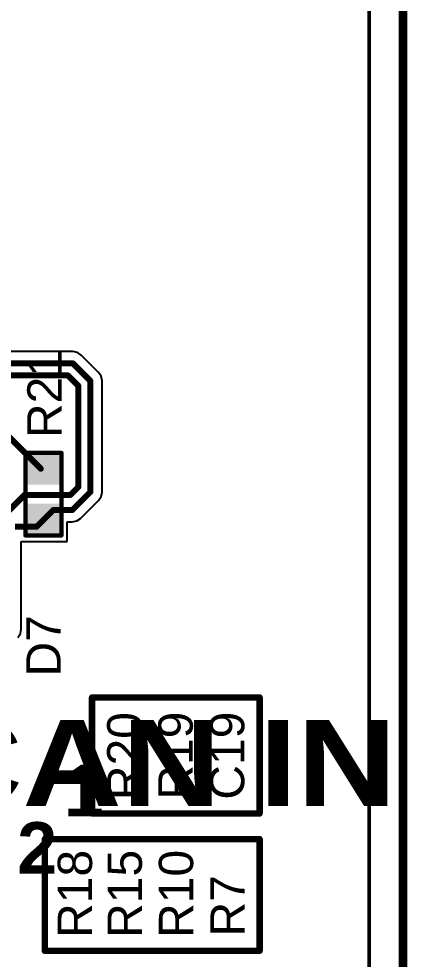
# Model space of a CAD drawing. Header units: inches. Extents: x -5 to 5258, y -4 to 5281.
# Drawn here: x 64.64 to 76.12, y 9.91 to 37.73 of the extents above; entities that cross this region are included whole.
import ezdxf

# ---------------------------------------------------------------- set-up
doc = ezdxf.new("R2010")
doc.units = ezdxf.units.IN
for name, color, linetype in [('Board Outline', 216, 'Continuous'), ('Bottom Layer', 5, 'Continuous'), ('Top Layer', 1, 'Continuous'), ('Top Overlay', 2, 'Continuous'), ('Top Paste', 8, 'Continuous'), ('Top Solder', 216, 'Continuous')]:
    doc.layers.add(name, color=color, linetype=linetype)
doc.styles.add('Arial', font='', dxfattribs={"height": 0.2})
doc.styles.add('Arial Black_Bold', font='', dxfattribs={"height": 0.2})
doc.styles.add('Arial_Bold', font='', dxfattribs={"height": 0.2})
doc.styles.get('Arial').set_extended_font_data('Arial')
doc.styles.get('Arial Black_Bold').set_extended_font_data('Arial Black', bold=True)
doc.styles.get('Arial_Bold').set_extended_font_data('Arial', bold=True)

# ---------------------------------------------------------------- blocks, each defined once
blk = doc.blocks.new('R___0603_69')
at = {"layer": 'Top Layer'}
for points in [[(-0.381, 0.4445), (-0.381, -0.4445), (-1.143, -0.4445), (-1.143, 0.4445)], [(1.143, 0.4445), (1.143, -0.4445), (0.381, -0.4445), (0.381, 0.4445)]]:
    blk.add_hatch(color=1, dxfattribs=at).paths.add_polyline_path(points)
at = {"layer": 'Top Paste'}
for points in [[(-0.381, 0.4445), (-0.381, -0.4445), (-1.143, -0.4445), (-1.143, 0.4445)], [(1.143, 0.4445), (1.143, -0.4445), (0.381, -0.4445), (0.381, 0.4445)]]:
    blk.add_hatch(color=8, dxfattribs=at).paths.add_polyline_path(points)
at = {"layer": 'Top Solder'}
for points in [[(-0.2794, 0.5461), (-0.2794, -0.5461), (-1.2446, -0.5461), (-1.2446, 0.5461)], [(1.2446, 0.5461), (1.2446, -0.5461), (0.2794, -0.5461), (0.2794, 0.5461)]]:
    blk.add_hatch(color=216, dxfattribs=at).paths.add_polyline_path(points)
at = {"layer": 'Top Overlay'}
for points in [[(-1.2192, -0.5334, 0.127, 0.127, 0), (-1.2192, 0.5334, 0.127, 0.127, 0)], [(1.2192, 0.5334, 0.127, 0.127, 0), (-1.2192, 0.5334, 0.127, 0.127, 0)], [(1.2192, -0.5334, 0.127, 0.127, 0), (1.2192, 0.5334, 0.127, 0.127, 0)], [(1.2192, -0.5334, 0.127, 0.127, 0), (-1.2192, -0.5334, 0.127, 0.127, 0)]]:
    blk.add_lwpolyline(points, format="xyseb", dxfattribs=at)
for points in [[(-1.25095, 0.5334, 0.0635, 0.0635, 1), (-1.18745, 0.5334, 0.0635, 0.0635, 1)], [(-1.25095, 0.5334, 0.0635, 0.0635, 1), (-1.18745, 0.5334, 0.0635, 0.0635, 1)], [(1.18745, 0.5334, 0.0635, 0.0635, 1), (1.25095, 0.5334, 0.0635, 0.0635, 1)], [(1.18745, 0.5334, 0.0635, 0.0635, 1), (1.25095, 0.5334, 0.0635, 0.0635, 1)], [(-1.25095, -0.5334, 0.0635, 0.0635, 1), (-1.18745, -0.5334, 0.0635, 0.0635, 1)], [(-1.25095, -0.5334, 0.0635, 0.0635, 1), (-1.18745, -0.5334, 0.0635, 0.0635, 1)], [(1.18745, -0.5334, 0.0635, 0.0635, 1), (1.25095, -0.5334, 0.0635, 0.0635, 1)], [(1.18745, -0.5334, 0.0635, 0.0635, 1), (1.25095, -0.5334, 0.0635, 0.0635, 1)]]:
    blk.add_lwpolyline(points, format="xyseb", close=True, dxfattribs=at)

msp = doc.modelspace()

# ---------------------------------------------------------------- linework, layer by layer
at = {"layer": 'Board Outline'}
msp.add_lwpolyline([(75.991, -3.991, 0.254, 0.254, 0), (75.991, 106.009, 0.254, 0.254, 0)], format="xyseb", dxfattribs=at)
at = {"layer": 'Bottom Layer'}
msp.add_line((75.016, 83.566), (75.016, 5.813), dxfattribs=at)
at = {"layer": 'Top Layer'}
for p, q in [((74.965, 52.666), (74.965, 0.893)), ((66.236, 27.883), (60.051, 27.883)), ((66.37, 27.857), (66.236, 27.883)), ((66.484, 27.781), (66.37, 27.857)), ((66.997, 27.268), (66.484, 27.781)), ((67.073, 27.154), (66.997, 27.268)), ((67.099, 27.021), (67.073, 27.154)), ((67.099, 23.73), (67.099, 27.021)), ((67.073, 23.596), (67.099, 23.73)), ((67.099, 23.73), (67.099, 23.73)), ((66.464, 22.95), (66.997, 23.483)), ((66.997, 23.483), (67.073, 23.596)), ((66.997, 23.483), (66.997, 23.483)), ((66.063, 22.27), (66.063, 22.847)), ((66.063, 22.847), (66.217, 22.847)), ((66.217, 22.847), (66.35, 22.874)), ((66.35, 22.874), (66.464, 22.95)), ((64.711, 19.677), (64.711, 22.27)), ((64.711, 22.27), (66.063, 22.27)), ((64.609, 19.429), (64.685, 19.543)), ((64.685, 19.543), (64.711, 19.677))]:
    msp.add_line(p, q, dxfattribs=at)
for points in [[(61.243, 27.534, 0.178, 0.178, 0), (66.236, 27.534, 0.178, 0.178, 0)], [(66.236, 27.534, 0.178, 0.178, 0), (66.75, 27.021, 0.178, 0.178, 0)], [(61.39, 27.178, 0.178, 0.178, 0), (66.089, 27.178, 0.178, 0.178, 0)], [(66.089, 27.178, 0.178, 0.178, 0), (66.394, 26.873, 0.178, 0.178, 0)], [(66.75, 23.73, 0.178, 0.178, 0), (66.75, 27.021, 0.178, 0.178, 0)], [(66.394, 23.877, 0.178, 0.178, 0), (66.394, 26.873, 0.178, 0.178, 0)], [(64.251, 25.457, 0.178, 0.178, 0), (65.287, 24.421, 0.178, 0.178, 0)], [(66.164, 23.647, 0.178, 0.178, 0), (66.394, 23.877, 0.178, 0.178, 0)], [(64.308, 23.145, 0.178, 0.178, 0), (64.81, 23.647, 0.178, 0.178, 0)], [(64.81, 23.647, 0.178, 0.178, 0), (66.164, 23.647, 0.178, 0.178, 0)], [(66.217, 23.197, 0.178, 0.178, 0), (66.75, 23.73, 0.178, 0.178, 0)], [(65.365, 22.905, 0.178, 0.178, 0), (65.657, 23.197, 0.178, 0.178, 0)], [(65.657, 23.197, 0.178, 0.178, 0), (66.217, 23.197, 0.178, 0.178, 0)], [(65.163, 22.703, 0.178, 0.178, 0), (65.365, 22.905, 0.178, 0.178, 0)], [(64.524, 22.703, 0.178, 0.178, 0), (65.163, 22.703, 0.178, 0.178, 0)]]:
    msp.add_lwpolyline(points, format="xyseb", dxfattribs=at)
for points in [[(66.192, 27.534, 0.0889, 0.0889, 1), (66.281, 27.534, 0.0889, 0.0889, 1)], [(66.192, 27.534, 0.0889, 0.0889, 1), (66.281, 27.534, 0.0889, 0.0889, 1)], [(66.045, 27.178, 0.0889, 0.0889, 1), (66.134, 27.178, 0.0889, 0.0889, 1)], [(66.045, 27.178, 0.0889, 0.0889, 1), (66.134, 27.178, 0.0889, 0.0889, 1)], [(66.705, 27.021, 0.0889, 0.0889, 1), (66.794, 27.021, 0.0889, 0.0889, 1)], [(66.705, 27.021, 0.0889, 0.0889, 1), (66.794, 27.021, 0.0889, 0.0889, 1)], [(66.349, 26.873, 0.0889, 0.0889, 1), (66.438, 26.873, 0.0889, 0.0889, 1)], [(66.349, 26.873, 0.0889, 0.0889, 1), (66.438, 26.873, 0.0889, 0.0889, 1)], [(65.242, 24.421, 0.0889, 0.0889, 1), (65.331, 24.421, 0.0889, 0.0889, 1)], [(66.349, 23.877, 0.0889, 0.0889, 1), (66.438, 23.877, 0.0889, 0.0889, 1)], [(66.349, 23.877, 0.0889, 0.0889, 1), (66.438, 23.877, 0.0889, 0.0889, 1)], [(64.766, 23.647, 0.0889, 0.0889, 1), (64.855, 23.647, 0.0889, 0.0889, 1)], [(64.766, 23.647, 0.0889, 0.0889, 1), (64.855, 23.647, 0.0889, 0.0889, 1)], [(66.119, 23.647, 0.0889, 0.0889, 1), (66.208, 23.647, 0.0889, 0.0889, 1)], [(66.119, 23.647, 0.0889, 0.0889, 1), (66.208, 23.647, 0.0889, 0.0889, 1)], [(66.705, 23.73, 0.0889, 0.0889, 1), (66.794, 23.73, 0.0889, 0.0889, 1)], [(66.705, 23.73, 0.0889, 0.0889, 1), (66.794, 23.73, 0.0889, 0.0889, 1)], [(65.613, 23.197, 0.0889, 0.0889, 1), (65.701, 23.197, 0.0889, 0.0889, 1)], [(65.613, 23.197, 0.0889, 0.0889, 1), (65.701, 23.197, 0.0889, 0.0889, 1)], [(66.172, 23.197, 0.0889, 0.0889, 1), (66.261, 23.197, 0.0889, 0.0889, 1)], [(66.172, 23.197, 0.0889, 0.0889, 1), (66.261, 23.197, 0.0889, 0.0889, 1)], [(65.32, 22.905, 0.0889, 0.0889, 1), (65.409, 22.905, 0.0889, 0.0889, 1)], [(65.32, 22.905, 0.0889, 0.0889, 1), (65.409, 22.905, 0.0889, 0.0889, 1)], [(65.119, 22.703, 0.0889, 0.0889, 1), (65.208, 22.703, 0.0889, 0.0889, 1)], [(65.119, 22.703, 0.0889, 0.0889, 1), (65.208, 22.703, 0.0889, 0.0889, 1)]]:
    msp.add_lwpolyline(points, format="xyseb", close=True, dxfattribs=at)
at = {"layer": 'Top Overlay'}
for points in [[(66.802, 17.653, 0.191, 0.191, 0), (71.755, 17.653, 0.191, 0.191, 0)], [(66.802, 14.224, 0.191, 0.191, 0), (66.802, 17.653, 0.191, 0.191, 0)], [(71.755, 14.224, 0.191, 0.191, 0), (71.755, 17.653, 0.191, 0.191, 0)], [(66.802, 14.224, 0.191, 0.191, 0), (71.755, 14.224, 0.191, 0.191, 0)], [(65.405, 13.462, 0.191, 0.191, 0), (71.755, 13.462, 0.191, 0.191, 0)], [(65.405, 10.16, 0.191, 0.191, 0), (65.405, 13.462, 0.191, 0.191, 0)], [(71.755, 10.16, 0.191, 0.191, 0), (71.755, 13.462, 0.191, 0.191, 0)], [(65.405, 10.16, 0.191, 0.191, 0), (71.755, 10.16, 0.191, 0.191, 0)]]:
    msp.add_lwpolyline(points, format="xyseb", dxfattribs=at)
for points in [[(66.754, 17.653, 0.0952, 0.0952, 1), (66.849, 17.653, 0.0952, 0.0952, 1)], [(66.754, 17.653, 0.0952, 0.0952, 1), (66.849, 17.653, 0.0952, 0.0952, 1)], [(71.707, 17.653, 0.0952, 0.0952, 1), (71.803, 17.653, 0.0952, 0.0952, 1)], [(71.707, 17.653, 0.0952, 0.0952, 1), (71.803, 17.653, 0.0952, 0.0952, 1)], [(66.754, 14.224, 0.0952, 0.0952, 1), (66.849, 14.224, 0.0952, 0.0952, 1)], [(66.754, 14.224, 0.0952, 0.0952, 1), (66.849, 14.224, 0.0952, 0.0952, 1)], [(71.707, 14.224, 0.0952, 0.0952, 1), (71.803, 14.224, 0.0952, 0.0952, 1)], [(71.707, 14.224, 0.0952, 0.0952, 1), (71.803, 14.224, 0.0952, 0.0952, 1)], [(65.357, 13.462, 0.0952, 0.0952, 1), (65.453, 13.462, 0.0952, 0.0952, 1)], [(65.357, 13.462, 0.0952, 0.0952, 1), (65.453, 13.462, 0.0952, 0.0952, 1)], [(71.707, 13.462, 0.0952, 0.0952, 1), (71.803, 13.462, 0.0952, 0.0952, 1)], [(71.707, 13.462, 0.0952, 0.0952, 1), (71.803, 13.462, 0.0952, 0.0952, 1)], [(65.357, 10.16, 0.0952, 0.0952, 1), (65.453, 10.16, 0.0952, 0.0952, 1)], [(65.357, 10.16, 0.0952, 0.0952, 1), (65.453, 10.16, 0.0952, 0.0952, 1)], [(71.707, 10.16, 0.0952, 0.0952, 1), (71.803, 10.16, 0.0952, 0.0952, 1)], [(71.707, 10.16, 0.0952, 0.0952, 1), (71.803, 10.16, 0.0952, 0.0952, 1)]]:
    msp.add_lwpolyline(points, format="xyseb", close=True, dxfattribs=at)

# ---------------------------------------------------------------- block references
at = {"rotation": 270}
msp.add_blockref('R___0603_69', (65.365, 23.667), dxfattribs=at)

# ---------------------------------------------------------------- texts
at = {"layer": 'Top Overlay'}
for s, height, rotation, style, p in [('R21', 1.016, 90, 'Arial', (65.903, 25.326)), ('D7', 1.016, 90, 'Arial', (65.873, 18.273)), ('SLAVE CAN IN', 2.54, 360, 'Arial Black_Bold', (47.144, 14.446)), ('R20', 1.016, 90, 'Arial', (68.263, 14.616)), ('R19', 1.016, 90, 'Arial', (69.778, 14.63)), ('C19', 1.016, 90, 'Arial', (71.302, 14.63)), ('R18', 1.016, 90, 'Arial', (66.802, 10.541)), ('R15', 1.016, 90, 'Arial', (68.276, 10.541)), ('R10', 1.016, 90, 'Arial', (69.791, 10.541)), ('R7', 1.016, 90, 'Arial', (71.315, 10.584))]:
    msp.add_text(s, height=height, rotation=rotation, dxfattribs=dict(at, style=style)).set_placement(p)
at = {"layer": 'Top Overlay', "style": 'Arial_Bold'}
for s, p in [('1', (65.963, 14.138)), ('2', (64.587, 12.44))]:
    msp.add_text(s, height=1.524, dxfattribs=at).set_placement(p)

doc.saveas('drawing.dxf')
